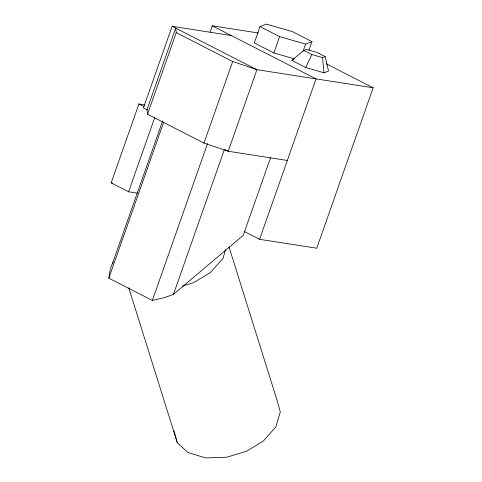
<?xml version="1.0" encoding="UTF-8"?>
<svg xmlns="http://www.w3.org/2000/svg" width="482" height="482" viewBox="0 0 482 482"><rect width="100%" height="100%" fill="white"/><g stroke="black" fill="none" stroke-linecap="round" stroke-linejoin="round"><path stroke-width="0.72" d="M270.715 157.204L243.223 235.355L173.43 294.363A77.168 49.604 -17.4 0 1 163.024 297.936L152.354 300.431L108.83 278.168L110.143 269.812A77.885 50.068 -17.4 0 1 112.583 263.244L162.621 120.964M225.54 249.76L222.949 258.412L210.393 272.565L193.457 282.735L182.232 286.109M137.484 193.162L128.622 191.782L111.161 182.853L138.9 103.998L144.811 104.913M231.24 35.523L172.122 26.317L143.431 107.896L147.432 109.944M147.546 114.216L176.243 32.637L175.683 28.137L146.986 109.715L147.546 114.216L203.976 143.076L228.215 151.258L287.332 160.464M128.622 191.782L154.855 117.186M108.83 278.168L163.76 121.988M210.038 32.216L212.285 25.829L258.298 32.993M203.976 143.076L232.667 61.497L176.243 32.637M152.354 300.431L207.537 143.54M308.986 50.158L311.981 41.645L292.399 31.631L266.419 24.1L260.015 26.588L254.279 42.904L273.86 52.918L294.068 58.774M173.43 294.363L224.22 149.962M273.86 52.918L279.596 36.602L260.015 26.588M303.082 51.225L305.582 44.127L311.981 41.645M244.205 231.45L259.599 239.325L316.029 78.891L212.285 25.829M326.32 63.823L373.17 87.784L316.746 248.224L259.599 239.325M112.583 263.244L113.041 262.256M305.666 67.492L311.854 54.526L322.554 57.623L325.187 56.599L328.525 71.053L324.006 72.806L305.666 67.492L291.845 60.419L303.793 50.399L306.425 49.375L317.126 52.478L325.187 56.599M291.845 60.419L293.538 59.762M373.17 87.784L256.912 69.685L232.667 61.497M111.161 182.853L112.643 183.082M279.596 36.602L305.582 44.127M303.793 50.399L311.854 54.526M172.122 26.317L256.912 69.685L228.215 151.258L224.877 149.553M138.9 103.998L144.07 106.643M128.784 287.911L177.352 442.874L187.926 452.49L205.519 457.9L226.648 457.243L246.29 451.327L263.226 441.163L275.782 427.004L280.319 411.869L276.716 399.18L229.052 247.085M173.948 430.89L177.352 442.874M322.554 57.623L324.006 72.806"/></g></svg>
